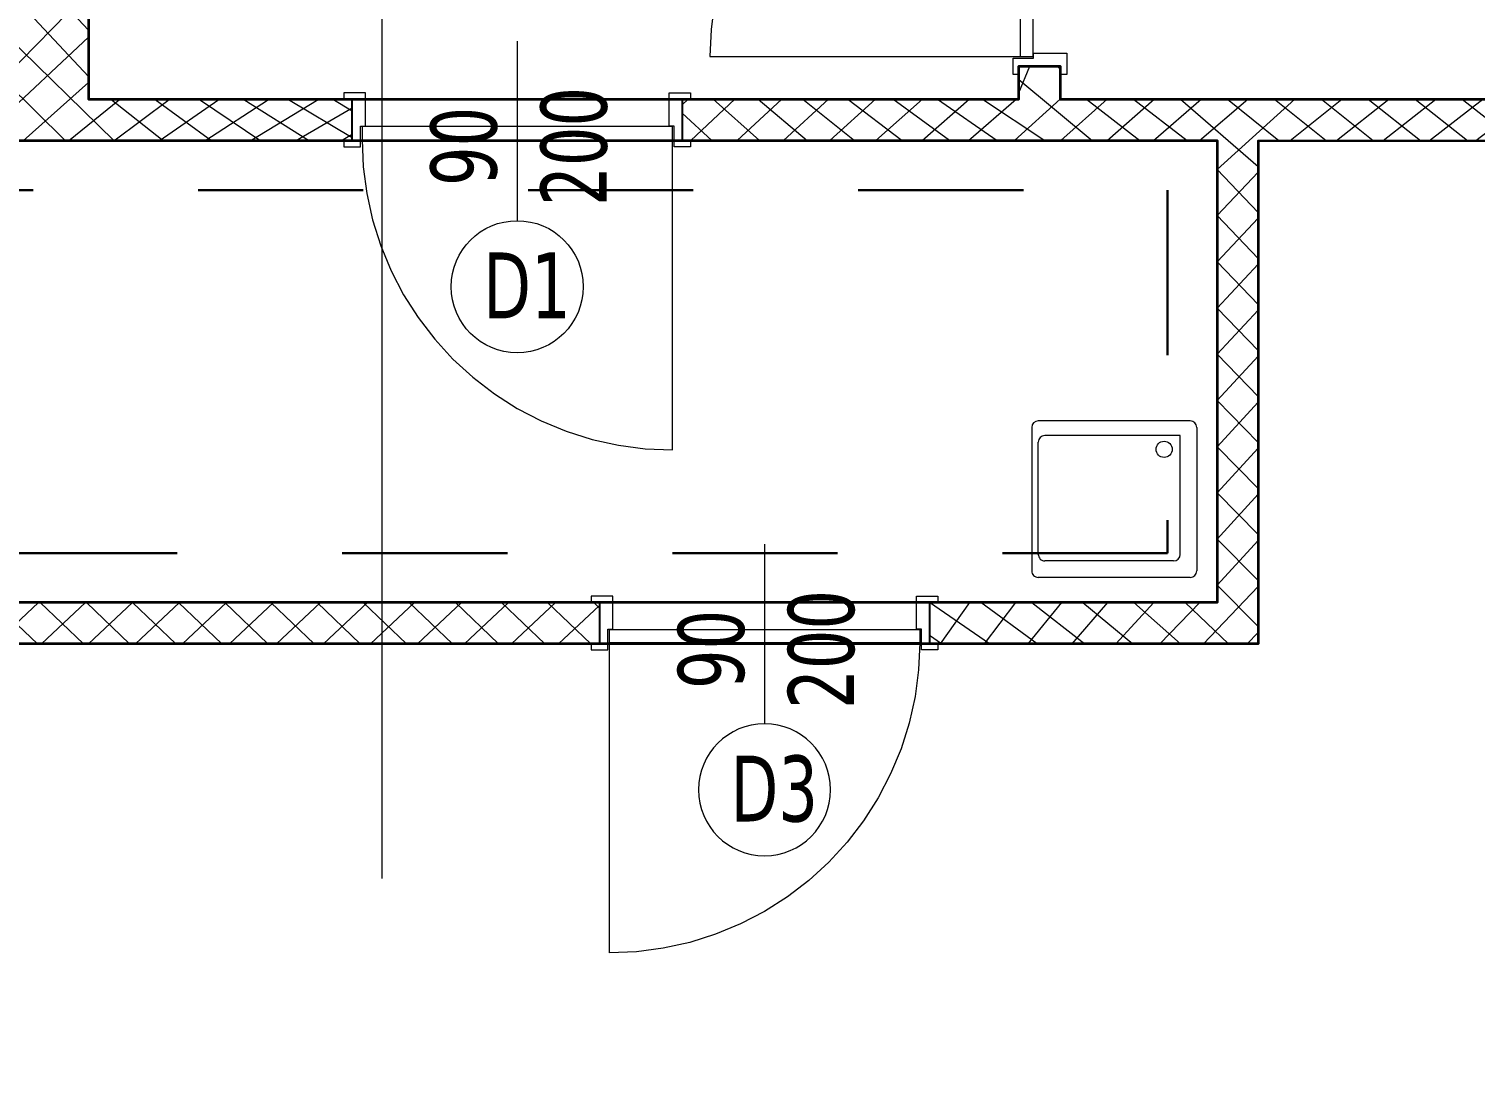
# Model space of a CAD drawing. Extents: x 6529560 to 6558080, y 5579316 to 5588131.
# Drawn here: x 6543606.212 to 6543610.593, y 5579512.247 to 5579515.429 of the extents above; entities that cross this region are included whole.
import ezdxf

# ---------------------------------------------------------------- set-up
doc = ezdxf.new("R2010")
doc.units = 0
doc.header["$MEASUREMENT"] = 0
for name, pattern in [('0.5_0.5', [1, 0.5, -0.5]), ('ACAD_ISO10W100', [18, 12, -3, 0, -3]), ('GR_SOLID', [0])]:
    doc.linetypes.add(name, pattern=pattern)
doc.layers.get('0').update_dxf_attribs({"color": 2, "linetype": 'CONTINUOUS', "lineweight": 5})
for name, color, linetype, lineweight in [('arch_drzwi i okna', 4, 'CONTINUOUS', 15), ('arch_drzwi i okna_znaczniki', 130, 'CONTINUOUS', 9), ('arch_osie', 181, 'CONTINUOUS', 5), ('arch_powierzchnia', 6, 'CONTINUOUS', 35), ('arch_sciany wewnetrzne gk', 70, 'CONTINUOUS', 25), ('arch_sciany wewntrzne gk wypelnienie', 70, 'CONTINUOUS', 13), ('arch_urządzenia sanitarne', 4, 'GR_SOLID', 13)]:
    doc.layers.add(name, color=color, linetype=linetype, lineweight=lineweight)
doc.styles.add('TABELKA', font='tahoma.ttf', dxfattribs={"width": 0.8})

# ---------------------------------------------------------------- blocks, each defined once
blk = doc.blocks.new('A$C6A985AF1')
for p, q in [((0.9365009339526295, 1.024999864399432, -1.8365369545e-06), (1.061500933952628, 1.024999864399432, -1.8365369545e-06)), ((0.9365009339526295, 0.0249998643994331, -1.8365369545e-06), (1.061500933952628, 0.0249998643994331, -1.8365369545e-06))]:
    blk.add_line(p, q)
at = {"layer": 'arch_drzwi i okna', "extrusion": (0, 0, -1)}
for points in [[(-0.9365009339526295, 1.049999863840638), (-0.9185009337961672, 1.049999863840638), (-0.9185009337961672, 0.9999998640269039), (-0.9810009337961672, 0.9999998640269039), (-0.9810009337961672, 0.9849998643621802), (-1.081500934436917, 0.9849998643621802), (-1.081500934436917, 1.049999863840638), (-1.061500933952628, 1.049999863840638)], [(-0.940000934526324, 0.9949998641386628), (-0.8580745356157422, 0.9914228804409503), (-0.7767716469243169, 0.9807191519066693), (-0.6967110317200425, 0.962970140390098), (-0.6185019994154572, 0.9383109277114272), (-0.5427397675812246, 0.9069291837513445), (-0.4700009338557721, 0.8690637433901429), (-0.4008390838280321, 0.825002785772085), (-0.3357805805280805, 0.7750816410407424), (-0.2753205597400665, 0.7196802385151388), (-0.2199191572144628, 0.6592202167958022), (-0.16999801248312, 0.5941617144271732), (-0.1259370548650622, 0.5249998643994332), (-0.0880716145038605, 0.4522610297426583), (-0.056689870543778, 0.3764987988397479), (-0.0320306569337845, 0.2982897665351629), (-0.014281646348536, 0.2182291513308883), (-0.0035779178142548, 0.1369262626394629), (-9.341165423e-07, 0.0549998637288809), (-0.9800009336322546, 0.0549998637288809), (-0.9800009336322546, 0.9949998641386628), (-0.940000934526324, 0.9949998641386628), (-0.940000934526324, 0.0549998637288809)]]:
    blk.add_lwpolyline(points, dxfattribs=at)
at = {"layer": 'arch_drzwi i okna'}
blk.add_lwpolyline([(0.9365009339526295, -1.359730959e-07), (0.9185009337961672, -1.359730959e-07), (0.9185009337961672, 0.0499998638406396), (0.9810009337961672, 0.0499998638406396), (0.9810009337961672, 0.0649998644366861), (1.081500934436917, 0.0649998644366861), (1.081500934436917, -1.359730959e-07), (1.061500933952628, -1.359730959e-07)], dxfattribs=at)
at = {"layer": 'arch_drzwi i okna_znaczniki'}
blk.add_line((1.23829905502498, 0.5249998643994332, -1.8365369545e-06), (0.6945797856897116, 0.5249998643994332, -1.8365369545e-06), dxfattribs=at)
blk.add_circle((0.4945797855034472, 0.5249998643994332, -1.8365369545e-06), 0.2, dxfattribs=at)
blk = doc.blocks.new('biura_parter_hala')
at = {"layer": 'arch_sciany wewntrzne gk wypelnienie'}
h = blk.add_hatch(dxfattribs=at)
h.set_pattern_fill('ANSI37', color=256, scale=0.8, angle=90)
h.set_pattern_definition([(135, (-6543745.599693336, -5579616.077648036), (-0.0707106781186548, -0.0707106781186548), []), (225, (-6543745.599693336, -5579616.077648036), (0.0707106781186548, -0.0707106781186548), [])])
h.paths.add_polyline_path([(94.8742152415216, -1.900064728222787), (94.95421524252743, -1.899999363347887), (94.95421524252743, -1.799999365583062), (94.8742152415216, -1.800064730457961)], flags=17)
h.paths.add_polyline_path([(93.77421523723751, -1.800064731389284), (93.77421523723751, -1.900064731016755), (94.03421524260195, -1.900064733810722), (94.03421524353325, -1.800064734183251), (93.95421523880213, -1.800064733251929), (93.95421525090933, -0.7000647345557809), (93.85421525128184, -0.7000647336244584), (93.85421523917466, -1.800064732320606)], flags=17)
h.paths.add_polyline_path([(92.67421523295343, -1.800032046623528), (92.67421523295343, -1.900032046250998), (92.93421523831785, -1.900032049044966), (92.93421523924918, -1.800032049417495), (92.85421523451805, -1.800032048486173), (92.85421524662524, -0.7000320497900248), (92.75421524699777, -0.7000320488587022), (92.75421523489058, -1.80003204755485)], flags=17)
h.paths.add_polyline_path([(91.75421523395924, -1.900064728222787), (91.83421523496509, -1.899999363347887), (91.83421523496509, -1.799999365583062), (91.75421523395924, -1.800064730457961)], flags=17)
h.paths.add_polyline_path([(83.92533427942543, -1.800004093907773), (83.92533427942543, -1.900004093535244), (84.10533428099006, -1.900004096329212), (84.10533428099006, -1.800004095770418), (84.10533429309726, -0.7000040970742702), (84.00533429346979, -0.7000040961429477), (84.0053342813626, -1.800004094839096)], flags=17)
h.paths.add_polyline_path([(82.82533427514136, -1.800004083663225), (82.82533427514136, -1.900004083290696), (83.08533428050578, -1.900004086084663), (83.08533428143708, -1.800004086457192), (83.005334276706, -1.80000408552587), (83.00533428881317, -0.700004086829722), (82.90533428918569, -0.7000040858983994), (82.90533427707851, -1.800004084594547)], flags=17)
h.paths.add_polyline_path([(43.97590164281427, -4.000003985129296), (43.97590164281427, -3.900003985501825), (44.23590164817869, -3.900003982707858), (44.23590164911002, -4.000003982335329), (44.15590164437889, -4.000003983266651), (44.15590165648609, -5.1000039819628), (44.05590165685862, -5.100003982894122), (44.05590164475142, -4.000003984197974)], flags=17)
h.paths.add_polyline_path([(42.87590163759887, -4.00000399723649), (42.87590163759887, -3.900003997609019), (43.13590164296329, -3.900003994815051), (43.13590164389461, -4.000003994442522), (43.05590163916349, -4.000003995373845), (43.05590165127068, -5.100003994069993), (42.95590165164322, -5.100003995001316), (42.95590163953602, -4.000003996305167)], flags=17)
h.paths.add_polyline_path([(41.77590163238346, -4.00000403355807), (41.77590163238346, -3.900004033930599), (42.03590163774788, -3.900004031136631), (42.03590163867921, -4.000004030764102), (41.95590163394808, -4.000004031695425), (41.95590164605528, -5.100004030391573), (41.85590164642781, -5.100004031322896), (41.85590163432062, -4.000004032626748)], flags=17)
h.paths.add_polyline_path([(40.67590162716806, -4.000004021450877), (40.67590162716806, -3.900004021823406), (40.93590163253248, -3.900004019029438), (40.93590163346379, -4.000004018656909), (40.85590162873268, -4.000004019588232), (40.85590164083988, -5.10000401828438), (40.7559016412124, -5.100004019215703), (40.75590162910521, -4.000004020519554)], flags=17)
h.paths.add_polyline_path([(39.57590162195265, -4.00000403355807), (39.57590162195265, -3.900004033930599), (39.83590162731707, -3.900004031136631), (39.83590162824839, -4.000004030764102), (39.75590162351728, -4.000004031695425), (39.75590163562447, -5.100004030391573), (39.655901635997, -5.100004031322896), (39.65590162388981, -4.000004032626748)], flags=17)
h.paths.add_polyline_path([(38.47590161673725, -4.00000403355807), (38.47590161673725, -3.900004033930599), (38.73590162210167, -3.900004031136631), (38.73590162303299, -4.000004030764102), (38.65590161830187, -4.000004031695425), (38.65590163040906, -5.100004030391573), (38.55590163078159, -5.100004031322896), (38.5559016186744, -4.000004032626748)], flags=17)
h.paths.add_polyline_path([(43.97590164095163, -1.800004083663225), (43.97590164095163, -1.900004083290696), (44.23590164631605, -1.900004086084663), (44.23590164724737, -1.800004086457192), (44.15590164251625, -1.80000408552587), (44.15590165462345, -0.700004086829722), (44.05590165499598, -0.7000040858983994), (44.05590164288878, -1.800004084594547)], flags=17)
h.paths.add_polyline_path([(42.87590163573622, -1.800004074349999), (42.87590163573622, -1.90000407397747), (43.13590164110064, -1.900004076771438), (43.13590164203197, -1.800004077143967), (43.05590163730085, -1.800004076212644), (43.05590164940804, -0.7000040775164962), (42.95590164978057, -0.7000040765851736), (42.95590163767338, -1.800004075281322)], flags=17)
h.paths.add_polyline_path([(41.77590163145214, -1.800004065036773), (41.77590163145214, -1.900004064664244), (42.03590163681655, -1.900004067458212), (42.03590163774788, -1.800004067830741), (41.95590163301676, -1.800004066899418), (41.95590164512395, -0.7000040682032705), (41.85590164549648, -0.7000040672719479), (41.85590163338929, -1.800004065968096)], flags=17)
h.paths.add_polyline_path([(40.67590162716806, -1.800004050135612), (40.67590162716806, -1.900004049763083), (40.93590163253248, -1.900004052557051), (40.93590163346379, -1.80000405292958), (40.85590162873268, -1.800004051998257), (40.85590164083988, -0.7000040533021094), (40.7559016412124, -0.7000040523707867), (40.75590162910521, -1.800004051066935)], flags=17)
h.paths.add_polyline_path([(39.57590162195265, -1.800004040822386), (39.57590162195265, -1.900004040449857), (39.83590162731707, -1.900004043243825), (39.83590162824839, -1.800004043616354), (39.75590162351728, -1.800004042685031), (39.75590163562447, -0.7000040439888835), (39.655901635997, -0.700004043057561), (39.65590162388981, -1.800004041753709)], flags=17)
h.paths.add_polyline_path([(36.37247663922608, -6.750002435408532), (42.30749893374741, -6.750002435408532), (42.30749893374741, -6.875641248188912), (36.37247663922608, -6.875641248188912)])
h.paths.add_polyline_path([(34.76168348360807, -1.900004060007631), (34.8416834846139, -1.900004060007631), (34.8416834846139, -1.800004061311483), (34.76168348360807, -1.800004061311483)], flags=17)
h.paths.add_polyline_path([(33.74168348498642, -1.90000404510647), (33.9216834846884, -1.900004051625728), (33.92168348561972, -1.800004051998257), (33.8416834846139, -1.800004051066935), (33.84168349672109, -0.7000040523707867), (33.74168349709362, -0.7000040514394641)], flags=17)
h.paths.add_polyline_path([(87.76132327876984, -3.430434632115066), (89.60910778492689, -3.430795684456825), (89.60911366995423, -3.305730918422341), (88.8101558117196, -3.305726211518049), (88.810171963647, -0.5500094117596745), (88.56017351616173, -0.5500094117596745), (88.56014991644768, -3.305521694011986), (87.76132327876984, -3.305521695874631)])
h.paths.add_polyline_path([(32.7501210924238, -0.5500161647796631), (34.8416722714901, -0.5500161647796631), (34.8416722714901, -0.7000161604955794), (32.75012135878205, -0.7000161604955794), (32.75013258494437, -3.160006926394999), (32.80014132149517, -3.160007782280445), (32.80014132149517, -3.285007782280445), (32.75013258494437, -3.285006917081773), (32.75013258494437, -5.225004031322896), (32.80014131963253, -5.225004031322896), (32.80014131963253, -5.350004032254219), (32.62513258494437, -5.350004032254219), (32.62512238975614, -0.5500220432877541), (32.75012238975615, -0.550022047944367)])
h.paths.add_polyline_path([(83.23955385386942, -4.829998704604804), (90.35853138100354, -4.829998704604804), (90.35853138100354, -4.954998704604804), (83.2395539432764, -4.955040412954986)])
h.paths.add_polyline_path([(62.71829012781381, -3.30490527767688), (62.87505134660751, -3.304905503988265), (62.87499983515591, -0.5500067044049503), (62.9999998351559, -0.5500067044049503), (62.999999826774, -3.30490562133491), (64.0999998273328, -3.304906654171645), (64.09999982640147, -3.431190737523138), (62.87510285526514, -3.433001107536256), (62.87510285526514, -3.432999734766781), (62.71829271782189, -3.433125927112996)])
edge = h.paths.add_edge_path()
edge.add_line((59.6251001926139, -3.30490562133491), (61.71829012501985, -3.304903835058212))
edge.add_line((61.71829012501985, -3.304903835058212), (61.71829012501985, -3.433930673636496))
edge.add_line((61.71829012501985, -3.433930673636496), (59.62510495446622, -3.435615153983235))
edge.add_line((59.62510495446622, -3.435615153983235), (59.5000010728836, -3.435715777799487))
edge.add_line((59.5000010728836, -3.435715777799487), (59.49999982491135, -0.550005360506475))
edge.add_line((59.49999982491135, -0.550005360506475), (59.62499982584268, -0.5499986773356796))
edge.add_line((59.62499982584268, -0.5499986773356796), (59.6251001926139, -3.304905866272747))
h.paths.add_polyline_path([(71.29428625106812, -3.304901085793972), (71.45497585646808, -3.30490099824965), (71.45497366413474, -0.5499728322029114), (71.57997368369251, -0.5500063579529524), (71.58000815380365, -3.304910388775169), (71.87830398418009, -3.304910390637814), (71.87830453831702, -3.42575962934643), (71.29428786411881, -3.426071590743958)])
h.paths.add_polyline_path([(59.6250005159527, -4.955007544718682), (59.6250005159527, -5.164619787596166), (59.50000051595271, -5.164619788527488), (59.50000051781535, -4.955007544718682), (59.50000051781535, -4.830007544718682), (73.5061128679663, -4.830007544718682), (73.5061128679663, -4.955371281132102)])
h.paths.add_polyline_path([(-0.4763625478371978, -7.445000530220568), (-0.5999912368133665, -7.444998929277062), (-0.5999912368133665, -7.569998929277062), (-0.4763625478371978, -7.570000530220568)], flags=17)
h.paths.add_polyline_path([(2.846877708099782, -6.215000529773533), (2.846877708099782, -6.339998934417963), (3.839953196235001, -6.340000530704855), (3.839953196235001, -0.5500064520165325), (3.590266642160713, -0.5499661350622774), (3.590266642160713, -1.8199995001778), (2.264122269116342, -1.8199995001778), (2.264122269116342, -1.758556403219699), (2.139131003990769, -1.758556403219699), (2.139131034724414, -1.8199995001778), (0.5199824180454016, -1.819999010302126), (0.5199824180454016, -1.945000606589019), (1.069986048154532, -1.944959879852831), (1.069994785822927, -2.062961691990494), (1.194989372976124, -2.062961691990494), (1.194989372976124, -1.944999499246478), (3.715266642160713, -1.944999499246478), (3.715266642160713, -3.498296093195676), (1.1949860509485, -3.498296092264354), (1.1949860509485, -3.062961691990494), (1.069989372976124, -3.062961691990494), (1.069989372976124, -3.688080696389079), (1.1949860509485, -3.688080696389079), (1.1949860509485, -3.623296091333031), (3.715266642160713, -3.623296092264354), (3.715266642160713, -6.215000529773533)])
h.paths.add_polyline_path([(0.8290886795148253, -6.214998934417963), (0.8290886795148253, -6.340000530704855), (1.507658815942704, -6.340000529773533), (1.507667549885809, -6.397074087522923), (1.632667549885809, -6.397074087522923), (1.632667549885809, -6.340000529773533), (1.846877708099782, -6.340000530704855), (1.846877708099782, -6.214998934417963), (1.1949860509485, -6.21500052884221), (1.1949860509485, -4.688080696389079), (1.069989372976124, -4.688080696389079), (1.0699860509485, -6.21500052884221)])
h.paths.add_polyline_path([(-0.5999912368133665, -8.674998929724097), (-0.5999912368133665, -8.799998929724097), (1.407667550258338, -8.8004634603858), (1.407667550258338, -8.916780810803173), (1.632667549885809, -8.916780810803173), (1.632667549885809, -7.397074087522923), (1.507667548954486, -7.397074088454246), (1.507658815011382, -7.445000529289245), (0.5236374521628023, -7.445000530220568), (0.52363745495677, -7.570000530220568), (1.382658815011382, -7.570000530220568), (1.382667549885809, -8.675041668117046)])
h.paths.add_polyline_path([(74.63817934691906, -3.399908315390348), (74.76317939721048, -3.399908315390348), (74.76317939627916, -3.677789380773901), (74.63817934598774, -3.677789380773901)])
h.paths.add_polyline_path([(53.58250037021935, -6.750641251914203), (53.58250037021935, -6.875636458396911), (54.17751471418887, -6.875636458396911), (54.17751471418887, -11.77999626938253), (54.30251471418888, -11.77999626938253), (54.30251471139491, -6.875641238875687), (59.50001405738294, -6.875641238875687), (59.50001405738294, -11.45000655949115), (59.62501405738294, -11.45000655949115), (59.62501405086368, -6.164619788527488), (59.5000227894634, -6.164619788527488), (59.5000227894634, -6.750641251914203)])
h.paths.add_polyline_path([(47.70249831583351, -6.750646132975816), (47.70249831583351, -6.875639733858406), (48.17749004624784, -6.875634852796792), (48.17749004624784, -11.77999626938253), (48.30249004624784, -11.77999546658248), (48.30249004624784, -6.875635655596852), (52.58250037021935, -6.875636458396911), (52.58250037021935, -6.750637378543615), (48.30249004624784, -6.75063931569457), (48.30249004624784, -6.550641252659261), (48.17749004624784, -6.550641252659261), (48.17749004717916, -6.75064028520137)])
h.paths.add_polyline_path([(43.40749893337488, -6.875641248188912), (43.40749893337488, -11.77999626845121), (43.53249893337488, -11.77999626751989), (43.53249893337488, -6.875641241669654), (46.7024983158335, -6.875641241669654), (46.7024983158335, -6.750647640787065), (43.30749893374741, -6.749683021567761), (43.30749893374741, -6.875321850180625)])
h.paths.add_polyline_path([(35.09750055614859, -7.620006763376295), (33.90679474826902, -7.620005324482917), (33.90679474826902, -7.745006918907165), (35.09749892167747, -7.74500691704452), (35.09749892167747, -11.77999626938253), (35.22249893657863, -11.77999626751989), (35.22249890770763, -7.745006917975842), (35.22249890677631, -7.622925085015594), (35.22249891143292, -6.875641265884041), (35.37247663922608, -6.874683027155697), (35.37247663922608, -6.750321843661367), (35.0975019261241, -6.75064125098288), (35.09749918617308, -7.620006763376295)])
h.paths.add_polyline_path([(32.62513258494437, -11.77999626845121), (32.75013258587569, -11.77999626938253), (32.75013258587569, -7.745006918907165), (32.90679474826902, -7.745005324482917), (32.90679476596415, -7.620006958954036), (32.62513258494437, -7.620006958954036)])
h.paths.add_polyline_path([(37.55589385423809, -0.5500040324404836), (37.55589385423809, -0.7000040328130126), (45.15590163040906, -0.7000040328130126), (45.15590163040906, -0.5500396117568016)], flags=17)
h.paths.add_polyline_path([(91.75421878229827, -0.5500396117568016), (91.75421878229827, -0.7000396121293307), (94.95421461760996, -0.7000379804521799), (94.95421454124153, -0.5500395707786084)], flags=17)
h.paths.add_polyline_path([(81.90533427521586, -0.550008025020361), (81.90533427521586, -0.70000802539289), (85.61613556277007, -0.70000802539289), (85.61613556277007, -0.5500093474984169)], flags=17)
h.paths.add_polyline_path([(79.65531860198826, -0.550008025020361), (79.65531860198826, -0.70000802539289), (81.65533436089754, -0.7000070055946708), (81.65533436089754, -0.550008025020361)])
h.paths.add_polyline_path([(37.5558994486928, -3.900003934279084), (37.63590161781758, -3.900004030205309), (37.63590161781758, -4.000004031695425), (37.5558994486928, -4.0000039357692)], flags=17)
h.paths.add_polyline_path([(38.47590161673725, -1.800004030577838), (38.47590161673725, -1.900004030205309), (38.73590162210167, -1.900004032999277), (38.73590162303299, -1.800004033371806), (38.65590161830187, -1.800004032440483), (38.65590163040906, -0.7000040337443352), (38.55590163078159, -0.7000040328130126), (38.5559016186744, -1.80000403150916)], flags=17)
h.paths.add_polyline_path([(37.55590161960572, -1.900004021823406), (37.63590161781758, -1.900004021823406), (37.63590161781758, -1.800004023127257), (37.55590161960572, -1.800004023127257)], flags=17)
h.paths.add_polyline_path([(81.90533427614719, -1.900036765262484), (81.98533427715302, -1.899971400387585), (81.98533427715302, -1.799971402622759), (81.90533427614719, -1.800036767497658)], flags=17)
h.paths.add_polyline_path([(0, -0.5499661350622774), (2.264122269116342, -0.5499661350622774), (2.264122269116342, -0.7585564032196999), (2.139122269116342, -0.7585564032196999), (2.139122269116342, -0.6749661350622774), (-0.5300000002607704, -0.6749661350622774), (-0.5300000002607704, -0.599999999627471), (0, -0.599999999627471)])
h.paths.add_polyline_path([(82.23955385386942, -4.829998704604804), (82.23955391161144, -4.955001370981335), (81.9924899181351, -4.955001485534012), (81.99248992558569, -11.77999626938253), (81.86761963926256, -11.77999860048294), (81.86760513484477, -4.677789597772061), (81.9924899181351, -4.677789380773901), (81.99248991906641, -4.829980210401117)])
h.paths.add_polyline_path([(91.62920739408582, -0.5500093474984169), (91.75421878229827, -0.5500093474984169), (91.75421408377586, -2.204894191585481), (91.62920269556344, -2.204894191585481)])
h.paths.add_polyline_path([(90.60911366995425, -3.304893844760954), (90.60911366995425, -3.429890577681362), (92.22921420261262, -3.429887940175831), (92.22921420354396, -4.829961703158915), (91.35853138100356, -4.829998704604804), (91.35853138100356, -4.954997126944363), (92.35421645455062, -4.95499712228775), (92.35422097519039, -3.429899452254176), (95.07921526581048, -3.429907292127609), (95.07921527232975, -0.5500097181648016), (94.95421454124153, -0.5500093484297395), (94.95421594567597, -3.304890614934265), (91.75421417783946, -3.304892210289835), (91.75420928373933, -3.204894191585481), (91.62920665368436, -3.204894191585481), (91.62921145837755, -3.304892274551093)])
h.paths.add_polyline_path([(85.61613556277007, -0.5500093474984169), (85.74113709386438, -0.5500093474984169), (85.74113709386438, -2.204894188791513), (85.61613556277007, -2.204894188791513)], flags=16)
h.paths.add_polyline_path([(80.79839087929577, -3.304897606372833), (80.79839106369764, -3.42990419268608), (81.8676196327433, -3.429903046227991), (81.86761963088065, -3.677789382636547), (81.99248991627246, -3.677789382636547), (81.9924899181351, -3.429902829229831), (86.76132327876985, -3.429894191212952), (86.76132327876985, -3.304894191212952), (85.74113709386438, -3.304894191212952), (85.74113709386438, -3.204894191585481), (85.61613686103374, -3.204894254915416), (85.61613696720451, -3.304895350709557), (81.90533427428453, -3.304895350709557), (81.90533427521586, -0.550008025020361), (81.65533428452908, -0.5500081526115537), (81.65533568896353, -3.304897377267479)])
h.paths.add_polyline_path([(72.87830398138613, -3.304910388775169), (72.95497443154454, -3.304910388775169), (72.95497443154454, -3.429910553619265), (72.87830398138613, -3.429910553619265)])
h.paths.add_polyline_path([(79.65531860198826, -3.304898400790989), (79.79839087929577, -3.304898400790989), (79.79839087929577, -3.429905666969716), (79.65531860198826, -3.429905666969716)])
h.paths.add_polyline_path([(76.06317939609289, -4.829955147357059), (76.06317939609289, -4.955008001998066), (78.17757951223835, -4.954996635206043), (78.17759616672993, -6.642363018356263), (74.76317939627916, -6.642495350912213), (74.76314954087138, -6.767754139378666), (78.17756614647806, -6.768313867039978), (78.17756614647806, -8.017392442561686), (76.70210292376578, -8.017392442561686), (76.70211248286068, -8.142496241256595), (78.30223874375224, -8.142392455600202), (78.30309296252058, -4.829955147357059)])
h.paths.add_polyline_path([(74.5061128679663, -4.829958342947065), (74.5061128679663, -4.955472307279706), (74.63817934598774, -4.955485649406909), (74.63817934598774, -11.77999626938253), (74.76249010767788, -11.77999626938253), (74.76284106262028, -6.767499970272183), (74.76317939627916, -6.767515797168016), (74.76317939627916, -6.642363018356263), (74.76317939627916, -4.954996635206043), (75.06317939609289, -4.955008001998066), (75.06317939609289, -4.830008001998067), (74.76317939627916, -4.830008001998066), (74.76317939627916, -4.677789380773901), (74.63817934598774, -4.677789380773901), (74.63817934598774, -4.829991448670625)])
h.paths.add_polyline_path([(55.40998704452068, -5.225004033185541), (55.40998704452068, -5.350002436898648), (58.09998980443925, -5.350004032254219), (58.09998980350792, -0.550005360506475), (57.97498980164528, -0.550005360506475), (57.9749898230657, -5.225004015490412)])
h.paths.add_polyline_path([(49.4776858901605, -5.225004029460251), (49.4776858901605, -5.350004032254219), (54.40998704452067, -5.350004032254219), (54.40998704452067, -5.225004032254219), (54.16640833672136, -5.225004032254219), (54.16640833579004, -0.550005360506475), (54.04140833485872, -0.550005360506475), (54.04140833579003, -5.225004033185541)])
h.paths.add_polyline_path([(48.30249004717916, -5.350004032254219), (48.4776858901605, -5.350004032254219), (48.4776858901605, -5.225004028528928), (48.30249004159123, -5.225004028528928), (48.3024900406599, -0.550005360506475), (48.17749003972858, -0.550005360506475), (48.17749004717916, -5.225004028528928), (47.17068421002477, -5.225004030391573), (47.17068421002477, -5.350004032254219), (48.17749004717916, -5.350004032254219), (48.17749004717916, -5.55000403150916), (48.30249004717916, -5.55000403150916)])
h.paths.add_polyline_path([(37.55590258911252, -3.22459452971816), (37.4308938542381, -3.22459452971816), (37.43089385516942, -5.225004031322896), (36.45022075157613, -5.225004031322896), (36.45022075157613, -5.350002435967326), (37.39512370992452, -5.350002435036003), (37.39513244666159, -5.350002435036003), (37.52012371178717, -5.350002435036003), (37.52012370992452, -5.350004031322896), (46.17068421002477, -5.350002436898648), (46.17068421002477, -5.225004031322896), (45.28090163134038, -5.225004029460251), (45.28090086858719, -0.5500040287151933), (45.15590163040906, -0.5500040287151933), (45.15590163134038, -5.100004027597606), (37.55589385516941, -5.100004031322896)])
h.paths.add_polyline_path([(37.4308938542381, -2.22459452971816), (37.55589385423809, -2.22459452971816), (37.55589385423809, -0.5500040324404836), (37.4308938542381, -0.5500040324404836)], flags=17)
h.paths.add_polyline_path([(34.84168349672109, -0.5500027034431696), (34.84168349858374, -3.160007782280445), (33.8001413140446, -3.160007782280445), (33.80014132149518, -3.285007782280445), (34.84168349858374, -3.285007782280445), (34.84168349858374, -5.225004031322896), (33.80014132056385, -5.225004031322896), (33.80014131963253, -5.350002435967326), (35.45022075157613, -5.350002435967326), (35.45022075157613, -5.225002435967326), (35.04167969617993, -5.225004031322896), (35.04167969524861, -0.5500026857480407)])
h.paths.add_polyline_path([(1.40766754746437, -9.916780810803173), (1.532667550258338, -9.916780810803173), (1.532658819109201, -11.77999626938253), (1.407658816315233, -11.77999626938253)])
h.paths.add_polyline_path([(-0.5299912160262465, -6.215000529773533), (-0.1709113204851747, -6.215000529773533), (-0.1709113204851747, -6.340000530704855), (-0.5299912160262465, -6.340000530704855)])
h.paths.add_polyline_path([(-0.5300000002607704, -1.820000606589019), (-0.4800175819545985, -1.820000606589019), (-0.4800175819545985, -1.944999010302126), (-0.5300000002607704, -1.944999010302126)])
edge = h.paths.add_edge_path()
edge.add_line((70.29428625199944, -3.426259011961519), (65.0999998273328, -3.429380368441343))
edge.add_line((65.0999998273328, -3.429380368441343), (65.0999998273328, -3.304906654171645))
edge.add_line((65.0999998273328, -3.304906654171645), (67.99999982956797, -3.304902886971831))
edge.add_line((67.99999982956797, -3.304902886971831), (67.99999982956797, -0.5499728322029114))
edge.add_line((67.99999982956797, -0.5499728322029114), (68.12499982956797, -0.5499728322029114))
edge.add_line((68.12499982956797, -0.5499728322029114), (68.12499982956797, -3.304902818985283))
edge.add_line((68.12499982956797, -3.304902818985283), (70.29428625106812, -3.304906654171645))
edge.add_line((70.29428625106812, -3.304906654171645), (70.29435917455703, -3.426258968189358))
at = {"color": 1, "linetype": '0.5_0.5', "lineweight": 30, "true_color": 0xfa0000, "elevation": -0.0368575220855849}
blk.add_lwpolyline([(82.14248991850764, -3.579902722500264), (92.0792142022401, -3.579895630478858), (92.0792142022401, -4.679954227060079), (82.14248991850764, -4.679961319081485)], close=True, dxfattribs=at)
at = {"layer": 'arch_powierzchnia', "elevation": -0.0368575220855849}
blk.add_lwpolyline([(100.3292188476771, -3.429907265119254), (95.07921526581048, -3.429907292127609), (92.35422026924789, -3.432156694121658), (92.35422097705305, -4.954960977658629), (81.9924899181351, -4.955001485534012), (81.99261732865124, -11.77999626658857), (83.4999984856695, -11.77999626751989), (83.4999984856695, -11.45000922493636), (83.89999848604204, -11.45000266470015), (83.89999848604204, -11.77999626938253), (89.49999858811498, -11.77999626658857), (89.50126782990992, -11.44848431274295), (89.8999985884875, -11.45001091156155), (89.8999985884875, -11.77999626938253), (95.49999858718365, -11.77999626658857), (95.49999825377017, -11.45000266190618), (95.8999982541427, -11.45001055765897), (95.8999982541427, -11.77999626938253), (101.4999985871836, -11.77999626658857)], dxfattribs=at)
for points in [[(88.81017195805909, -3.304892274551093), (91.62921145837755, -3.304892274551093), (91.62921408377588, -3.204894191585481), (91.75420928373933, -3.204894191585481), (91.75421417783946, -3.304892210289835), (94.95421594567597, -3.304890578612685), (94.95421461760996, -0.7000379804521799), (91.75421835668386, -0.7000291636213661), (91.75421835668386, -2.204894191585481), (91.62921408377588, -2.204894191585481), (91.62920739408582, -0.5500093474984169), (88.810680587776, -0.5500093474984169)], [(81.9924899181351, -3.429902829229831), (92.22921420261262, -3.429895523004233), (92.22921420261262, -4.829954120330512), (81.9924899181351, -4.82996142655611)]]:
    blk.add_lwpolyline(points, close=True, dxfattribs=at)
at = {"layer": 'arch_sciany wewnetrzne gk', "elevation": -0.0368575220855849}
for points in [[(87.76132327876984, -3.430434632115066), (89.60910778492689, -3.430795684456825), (89.60911366995423, -3.305730918422341), (88.8101558117196, -3.305726211518049), (88.810171963647, -0.5500094117596745), (88.56017351616173, -0.5500094117596745), (88.56014991644768, -3.305521694011986), (87.76132327876984, -3.305521695874631)], [(90.60911366995425, -3.304893844760954), (90.60911366995425, -3.429890577681362), (92.22921420261262, -3.429887940175831), (92.22921420354396, -4.829961703158915), (91.35853138100356, -4.829998704604804), (91.35853138100356, -4.954997126944363), (92.35421645455062, -4.95499712228775), (92.35422097519039, -3.429899452254176), (95.07921526581048, -3.429907292127609), (95.07921527232975, -0.5500097181648016), (94.95421454124153, -0.5500093484297395), (94.95421594567597, -3.304890614934265), (91.75421417783946, -3.304892210289835), (91.75420928373933, -3.204894191585481), (91.62920665368436, -3.204894191585481), (91.62921145837755, -3.304892274551093)], [(83.23955385386942, -4.829998704604804), (90.35853138100354, -4.829998704604804), (90.35853138100354, -4.954998704604804), (83.2395539432764, -4.955040412954986)]]:
    blk.add_lwpolyline(points, close=True, dxfattribs=at)
at = {"layer": 'arch_urządzenia sanitarne'}
for p, q in [((92.14774088654667, -4.279168240725994, -0.0368575220855849), (91.68774088658392, -4.279168234206736, -0.0368575220855849)), ((91.66774088609964, -4.299168236553668, -0.0368575220855849), (91.66774088144302, -4.73363042064011, -0.0368575220855849)), ((92.11774088442326, -4.323914221487939, -0.0368575220855849), (91.70774088613688, -4.323914214968681, -0.0368575220855849)), ((92.11774088069797, -4.683631097897887, -0.0368575220855849), (92.11774088442326, -4.323914893902838, -0.0368575220855849)), ((92.16774088609964, -4.299168911762535, -0.0368575220855849), (92.16774087958038, -4.733631098642945, -0.0368575220855849)), ((91.68774088192733, -4.683630421757698, -0.0368575220855849), (91.6877408856526, -4.343914216384291, -0.0368575220855849)), ((92.09774088207632, -4.703631095588207, -0.0368575220855849), (91.70774088241158, -4.703631091862916, -0.0368575220855849)), ((92.14774088095874, -4.75363109819591, -0.0368575220855849), (91.68774088099599, -4.753631091676652, -0.0368575220855849))]:
    blk.add_line(p, q, dxfattribs=at)
blk.add_circle((92.06906590051948, -4.365460170432925, -0.036858077129553), 0.0245197316162376, dxfattribs=at)
for centre, start, end in [((91.6877408856526, -4.299168236553668, -0.036858077129553), 89.99999941303062, 179.9999994130306), ((92.14774088561535, -4.299168911762535, -0.036858077129553), 359.9999994130306, 89.99999941303062), ((91.70774088427424, -4.343914216384291, -0.036858077129553), 89.99999941303062, 179.9999994130306), ((91.70774088054895, -4.683631093241274, -0.036858077129553), 179.9999994130306, 269.9999994130306), ((92.09774088207632, -4.683631096966564, -0.036858077129553), 269.9999994130306, 359.9999994130306), ((91.68774088099599, -4.733631093986332, -0.036858077129553), 179.9999994130306, 269.9999994130306), ((92.14774088095874, -4.733631098642945, -0.036858077129553), 269.9999994130306, 359.9999994130306)]:
    blk.add_arc(centre, 0.02, start, end, dxfattribs=at)
at = {"layer": 'arch_drzwi i okna'}
blk.add_blockref('A$C6A985AF1', (90.69271314982325, -3.229894055984914, 7.265392655019432), dxfattribs=at)
at = {"layer": 'arch_drzwi i okna', "rotation": 90.00000000000003}
blk.add_blockref('A$C6A985AF1', (90.63411353435367, -4.36723185237497, 7.265392655019432), dxfattribs=at)
at = {"layer": 'arch_drzwi i okna', "xscale": -1, "rotation": 270}
blk.add_blockref('A$C6A985AF1', (90.33353151660413, -5.891499638557434, -0.0737095525407359), dxfattribs=at)
at = {"layer": 'arch_drzwi i okna_znaczniki', "char_height": 0.2, "attachment_point": 1, "rotation": 90, "style": 'TABELKA'}
for insert in [(89.8465077197179, -3.627574543468654, 21.94359494778582), (90.59592543076722, -5.151842329651117, 14.60449274022566)]:
    blk.add_mtext_dynamic_manual_height_columns(' 90\\P200', width=2.624355469830334, gutter_width=1.82756919413805, heights=[0], dxfattribs=dict(at, insert=insert))
at = {"layer": 'arch_drzwi i okna_znaczniki', "char_height": 0.2, "width": 0.354261597984987, "attachment_point": 1, "style": 'TABELKA'}
for s, insert in [('D1', (90.00559068843722, -3.768905261531472, 0.3449979205122045)), ('D3', (90.75500839948654, -5.293173047713935, -6.994104287047964))]:
    blk.add_mtext(s, dxfattribs=dict(at, insert=insert))

msp = doc.modelspace()

# ---------------------------------------------------------------- linework, layer by layer
at = {"layer": 'arch_osie', "linetype": 'ACAD_ISO10W100', "ltscale": 0.3, "extrusion": (-4.9483178e-09, -8.026501e-10, 1)}
msp.add_lwpolyline([(6543607.282234408, 5579501.853898523), (6543607.282237123, 5579521.933252907)], dxfattribs=at)

# ---------------------------------------------------------------- block references
msp.add_blockref('biura_parter_hala', (6543517.582236774, 5579518.520169346, 13.87958101109268))

doc.saveas('drawing.dxf')
